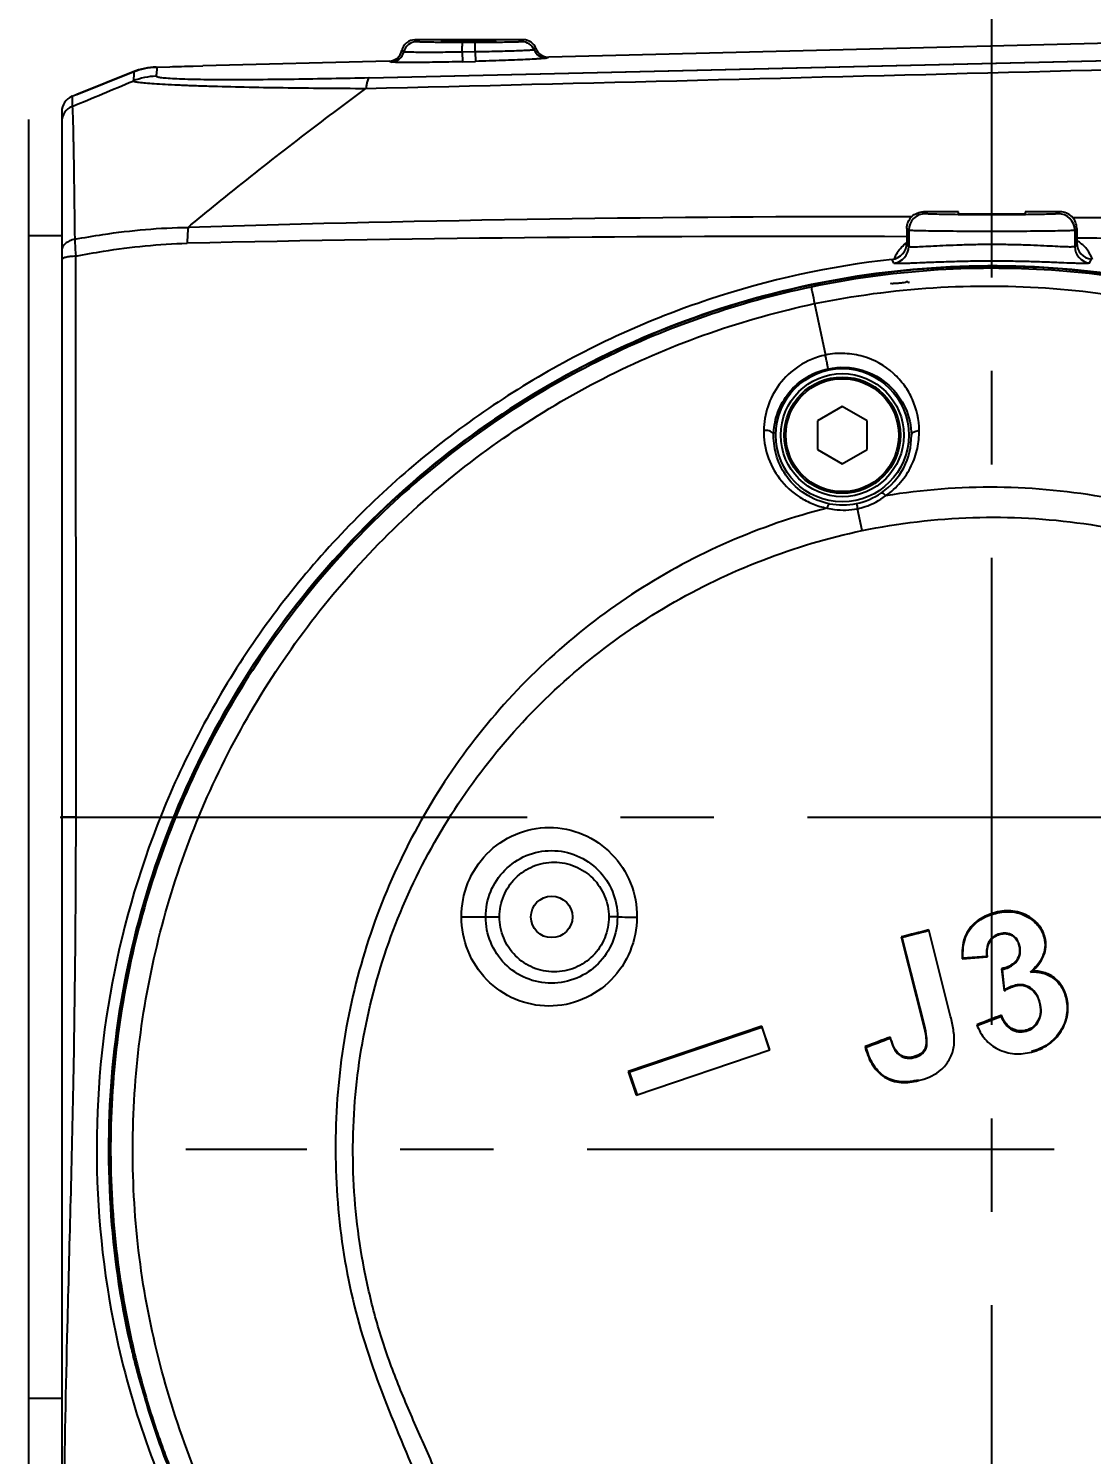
# Model space of a CAD drawing. Header units: millimetres. Extents: x 5828 to 6704, y 123 to 421.
# Drawn here: x 6600.66 to 6604.93, y 354.35 to 360.07 of the extents above; entities that cross this region are included whole.
import ezdxf

# ---------------------------------------------------------------- set-up
doc = ezdxf.new("R2010")
doc.units = ezdxf.units.MM
doc.linetypes.add('CENTER', pattern=[0.6, 0.375, -0.075, 0.075, -0.075])
for name, color, linetype in [('中心线', 7, 'Continuous'), ('外形图', 7, 'Continuous'), ('尺寸标注', 7, 'Continuous'), ('运动范围', 7, 'Continuous')]:
    doc.layers.add(name, color=color, linetype=linetype)
doc.styles.add('微软雅黑', font='msyh.ttc', dxfattribs={"height": 1.5})
doc.dimstyles.new('尺寸标注_1_15比例', dxfattribs={"dimtxt": 1.5, "dimasz": 1.25, "dimexe": 0.5, "dimexo": 0.4, "dimgap": 0.5, "dimtad": 1, "dimdec": 1, "dimlfac": 15, "dimdsep": 46, "dimtxsty": '微软雅黑', "dimcen": 0.09, "dimadec": 0, "dimazin": 0, "dimtp": 0.01, "dimtm": 0.01, "dimtfac": 1, "dimtdec": 1, "dimtofl": 0, "dimtmove": 0, "dimatfit": 3, "dimfxl": 1, "dimtolj": 1, "dimarcsym": 0})

# ---------------------------------------------------------------- blocks, each defined once
blk = doc.blocks.new('*D957')
at = {"layer": 'Defpoints', "color": 0}
for p in [(6604.5266, 374.6213), (6612.86, 316.2413), (6654.4669, 316.2413)]:
    blk.add_point(p, dxfattribs=at)
at = {"layer": '尺寸标注', "color": 0, "lineweight": -2}
for p, q in [((6604.9266, 374.6213), (6654.9669, 374.6213)), ((6654.4669, 373.3713), (6654.4669, 317.4913)), ((6613.26, 316.2413), (6654.9669, 316.2413))]:
    blk.add_line(p, q, dxfattribs=at)
at = {"layer": '尺寸标注', "color": 0}
for points in [[(6654.6753, 373.3713), (6654.2586, 373.3713), (6654.4669, 374.6213)], [(6654.2586, 317.4913), (6654.6753, 317.4913), (6654.4669, 316.2413)]]:
    blk.add_solid(points, dxfattribs=at)
at = {"layer": '尺寸标注', "color": 0, "insert": (6653.1913, 345.4313), "char_height": 1.5, "attachment_point": 5, "rotation": 90, "style": '微软雅黑'}
blk.add_mtext('\\A1;875.7', dxfattribs=at)

msp = doc.modelspace()

# ---------------------------------------------------------------- linework, layer by layer
at = {"layer": '中心线', "linetype": 'CENTER', "ltscale": 5}
for p, q in [((6604.5266, 314.0742), (6604.5266, 362.7169)), ((6579.7865, 356.908), (6610.777, 356.908)), ((6610.777, 355.5746), (6601.2921, 355.5746))]:
    msp.add_line(p, q, dxfattribs=at)
at = {"layer": '外形图'}
for p, q in [((6602.6467, 360.028), (6602.2112, 360.028)), ((6607.3242, 360.073), (6602.748, 359.9585)), ((6602.0271, 359.875), (6607.3356, 360)), ((6602.4528, 359.9793), (6602.4013, 359.9786)), ((6602.4013, 359.9786), (6602.4023, 359.9402)), ((6602.4532, 360.0172), (6602.4017, 360.0172)), ((6602.4528, 359.9793), (6602.4538, 359.9415)), ((6601.1736, 359.9187), (6601.2266, 359.92)), ((6601.3201, 359.9226), (6601.36, 359.9238)), ((6602.108, 359.9425), (6601.36, 359.9238)), ((6602.4023, 359.9402), (6602.4538, 359.9415)), ((6600.8533, 359.808), (6601.0796, 359.8994)), ((6601.0804, 359.8994), (6600.8541, 359.808)), ((6600.835, 359.8014), (6600.8512, 359.808)), ((6600.835, 359.8014), (6600.835, 359.7606)), ((6600.8512, 359.808), (6600.8541, 359.808)), ((6600.7933, 359.7396), (6600.7933, 353.7857)), ((6600.66, 359.708), (6600.66, 354.108)), ((6604.26, 359.3301), (6604.2524, 359.3378)), ((6604.3933, 359.3378), (6604.2524, 359.3378)), ((6604.3933, 359.3297), (6604.3933, 359.3378)), ((6604.66, 359.3378), (6604.66, 359.3297)), ((6604.8009, 359.3378), (6604.66, 359.3378)), ((6604.8009, 359.3378), (6604.7933, 359.3301)), ((6604.3933, 359.3297), (6604.66, 359.3297)), ((6604.8505, 359.3156), (6604.8679, 359.3155)), ((6604.8506, 359.3153), (6604.868, 359.3151)), ((6600.7933, 359.2413), (6600.66, 359.2413)), ((6604.1858, 359.2711), (6604.1858, 359.2132)), ((6604.1858, 359.2711), (6604.1934, 359.2635)), ((6604.1934, 359.2635), (6604.1934, 359.1982)), ((6604.8599, 359.2635), (6604.8676, 359.2711)), ((6604.8599, 359.2635), (6604.8599, 359.1986)), ((6604.8676, 359.2711), (6604.8676, 359.2135)), ((6600.8509, 356.908), (6600.8495, 359.1595)), ((6604.1934, 359.1982), (6604.1858, 359.2132)), ((6604.8676, 359.2135), (6604.8599, 359.1986)), ((6604.134, 359.132), (6604.1265, 359.1469)), ((6604.9193, 359.1324), (6604.9269, 359.1472)), ((6604.1261, 359.0496), (6604.1185, 359.0482)), ((6604.1261, 359.0496), (6604.1185, 359.0486)), ((6604.1933, 359.0517), (6604.1864, 359.0579)), ((6604.1933, 359.0517), (6604.1933, 359.0581)), ((6603.8153, 358.9691), (6603.8586, 358.7624)), ((6603.9266, 358.556), (6603.8273, 358.4986)), ((6604.0259, 358.4986), (6603.9266, 358.556)), ((6603.8273, 358.4986), (6603.8273, 358.384)), ((6604.0259, 358.384), (6604.0259, 358.4986)), ((6603.8273, 358.384), (6603.9266, 358.3266)), ((6603.9266, 358.3266), (6604.0259, 358.384)), ((6604.006, 358.0583), (6603.9875, 358.1463)), ((6600.8509, 356.908), (6601.2004, 356.908)), ((6602.3977, 356.508), (6602.5509, 356.508)), ((6603.0239, 356.5078), (6602.9892, 356.5077)), ((6604.163, 356.4278), (6604.2527, 356.0729)), ((6604.167, 356.4251), (6604.163, 356.4278)), ((6604.2559, 356.0731), (6604.167, 356.4251)), ((6604.3614, 356.108), (6604.2735, 356.4557)), ((6604.4082, 356.3395), (6604.5094, 356.3475)), ((6604.506, 356.3495), (6604.411, 356.342)), ((6604.5661, 356.3), (6604.5761, 356.2113)), ((6604.5783, 356.2153), (6604.5691, 356.2971)), ((6604.7744, 356.2612), (6604.7767, 356.2643)), ((6604.8234, 356.185), (6604.8268, 356.1865)), ((6603.6037, 356.0695), (6603.0669, 355.8879)), ((6603.6034, 356.0654), (6603.6036, 356.0695)), ((6603.6357, 355.9747), (6603.6036, 356.0695)), ((6604.4704, 356.0729), (6604.5636, 356.1088)), ((6603.0731, 355.886), (6603.6034, 356.0654)), ((6603.6034, 356.0654), (6603.6335, 355.9762)), ((6604.8022, 356.0506), (6604.8052, 356.0498)), ((6603.0989, 355.7932), (6603.6357, 355.9747)), ((6603.0669, 355.8879), (6603.0989, 355.7932)), ((6603.1032, 355.7968), (6603.073, 355.886)), ((6600.7933, 354.5746), (6600.66, 354.5746))]:
    msp.add_line(p, q, dxfattribs=at)
msp.add_lwpolyline([(6602.0271, 359.875), (6603.8036, 359.9169), (6605.5737, 359.9586), (6607.3356, 360)], dxfattribs=at)
for centre, radius in [((6603.9266, 358.4413), 0.267), ((6603.9266, 358.4413), 0.247), ((6603.9266, 358.4413), 0.2333), ((6603.9266, 358.4413), 0.2267), ((6602.76, 356.508), 0.0833)]:
    msp.add_circle(centre, radius, dxfattribs=at)
for centre, radius, start, end in [((6602.2112, 359.9746), 0.0533, 89.9938, 168.5465), ((6602.218, 359.967), 0.0533, 90.0212, 166.378), ((6602.2839, 360.0855), 0.0927, 218.3826, 224.6827), ((6602.6405, 359.967), 0.0533, 22.5927, 89.9886), ((6602.6467, 359.9747), 0.0533, 20.3985, 90.0156), ((6544.4471, 2688.8096), 2329.6882, 271.4159399, 271.5469664), ((6602.1066, 359.9958), 0.0533, 271.4294, 348.5417), ((6602.1143, 359.9921), 0.0533, 271.4784, 346.3796), ((6602.739, 360.008), 0.0533, 202.5887, 271.4444), ((6602.7466, 360.0118), 0.0533, 200.4003, 271.446), ((6600.6968, 381.058), 21.1446, 271.43593, 271.69237), ((6573.047, 426.7377), 72.5129, 292.532922, 292.742633), ((6600.86, 359.7396), 0.0666, 111.9911, 180.0122), ((6600.8599, 359.6988), 0.0666, 111.9575, 180.0001), ((6604.8009, 359.2712), 0.0666, 359.963, 90.0038), ((6604.0864, 268.1113), 91.2066, 89.926132, 91.750335), ((6604.26, 359.2635), 0.0667, 90.0213, 179.9787), ((6604.7932, 359.2635), 0.0667, 0.0229, 89.9787), ((6603.7126, 253.2158), 106.023, 89.744275, 91.305411), ((6604.7998, 359.1016), 0.1381, 55.3723, 60.2887), ((6604.1191, 359.2131), 0.0666, 276.3585, 0.0463), ((6604.1267, 359.1983), 0.0667, 276.3034, 359.9678), ((6604.2668, 359.0987), 0.141, 147.8163, 158.9782), ((6604.9266, 359.1986), 0.0667, 180.661, 263.7307), ((6604.9342, 359.2135), 0.0666, 179.9364, 263.6727), ((6604.7989, 359.1006), 0.1395, 36.7269, 55.3005), ((6604.7993, 359.1012), 0.1388, 19.215, 36.6369), ((6604.1188, 359.5632), 0.5137, 270.8131, 271.3153), ((6603.9277, 358.4377), 0.2762, 304.468, 0.7564), ((6603.9274, 358.438), 0.2766, 281.6458, 304.4761), ((6603.9272, 358.4384), 0.277, 259.2211, 281.6692), ((6603.2336, 373.6976), 17.191, 269.3011, 269.56208), ((6605.8677, 353.8459), 2.7137, 115.7214, 115.9231), ((6604.1353, 355.5063), 3.149, 192.9745, 193.3078), ((6604.1157, 355.5016), 3.1288, 193.3075, 193.92), ((6604.1566, 355.512), 3.171, 193.9233, 194.8826)]:
    msp.add_arc(centre, radius, start, end, dxfattribs=at)
for points, knots in [([(6602.4017, 360.0172), (6602.3785, 360.0172), (6602.3448, 360.0173), (6602.3019, 360.0177), (6602.2745, 360.018), (6602.2519, 360.0185), (6602.2364, 360.0189), (6602.2271, 360.0194), (6602.2226, 360.0196), (6602.2198, 360.02), (6602.2183, 360.0201), (6602.2179, 360.0203)], [0, 0, 0, 0, 0.378768, 0.549905, 0.700391, 0.825052, 0.918961, 0.952807, 0.977374, 0.992959, 1, 1, 1, 1]), ([(6602.3166, 360.0204), (6602.3166, 360.0206), (6602.3177, 360.0206), (6602.319, 360.0209), (6602.3218, 360.021), (6602.3253, 360.0212), (6602.3299, 360.0213), (6602.3379, 360.0216), (6602.3499, 360.0218), (6602.3663, 360.022), (6602.3851, 360.0222), (6602.4055, 360.0223), (6602.4266, 360.0223), (6602.4478, 360.0223), (6602.4682, 360.0222), (6602.487, 360.022), (6602.5034, 360.0218), (6602.5154, 360.0216), (6602.5233, 360.0213), (6602.528, 360.0212), (6602.5315, 360.021), (6602.5343, 360.0209), (6602.5356, 360.0206), (6602.5366, 360.0206), (6602.5366, 360.0204)], [0, 0, 0, 0, 0.002564, 0.009813, 0.021741, 0.038276, 0.059268, 0.084485, 0.146629, 0.22235, 0.308744, 0.402486, 0.49998, 0.597473, 0.691218, 0.777616, 0.853349, 0.915502, 0.940724, 0.96172, 0.978257, 0.990187, 0.997436, 1, 1, 1, 1]), ([(6602.5366, 360.0204), (6602.5366, 360.0202), (6602.5356, 360.0202), (6602.5343, 360.0199), (6602.5315, 360.0198), (6602.528, 360.0196), (6602.5233, 360.0195), (6602.5154, 360.0193), (6602.5034, 360.019), (6602.487, 360.0188), (6602.4682, 360.0186), (6602.4478, 360.0185), (6602.4266, 360.0185), (6602.4055, 360.0185), (6602.3851, 360.0186), (6602.3663, 360.0188), (6602.3499, 360.019), (6602.3379, 360.0193), (6602.33, 360.0195), (6602.3253, 360.0196), (6602.3218, 360.0198), (6602.319, 360.0199), (6602.3177, 360.0202), (6602.3166, 360.0202), (6602.3166, 360.0204)], [0, 0, 0, 0, 0.002564, 0.009813, 0.021741, 0.038276, 0.059268, 0.084485, 0.146629, 0.22235, 0.308744, 0.402486, 0.49998, 0.597473, 0.691218, 0.777616, 0.853349, 0.915502, 0.940724, 0.96172, 0.978257, 0.990187, 0.997436, 1, 1, 1, 1]), ([(6602.6405, 360.0203), (6602.6402, 360.0201), (6602.6387, 360.02), (6602.6358, 360.0196), (6602.6311, 360.0194), (6602.6216, 360.0189), (6602.6058, 360.0185), (6602.5826, 360.018), (6602.5547, 360.0177), (6602.511, 360.0173), (6602.4768, 360.0172), (6602.4532, 360.0172)], [0, 0, 0, 0, 0.007038, 0.022685, 0.047373, 0.081389, 0.175703, 0.300743, 0.451454, 0.622538, 1, 1, 1, 1]), ([(6602.6467, 360.028), (6602.6463, 360.0273), (6602.6444, 360.0246), (6602.6423, 360.0221), (6602.6405, 360.0203)], [0, 0, 0, 0, 0.234813, 1, 1, 1, 1]), ([(6602.1661, 359.9796), (6602.1655, 359.9802), (6602.1633, 359.9823), (6602.1608, 359.9842), (6602.1589, 359.9852)], [0, 0, 0, 0, 0.280169, 1, 1, 1, 1]), ([(6602.4013, 359.9786), (6602.3862, 359.9784), (6602.3565, 359.978), (6602.3133, 359.9776), (6602.2735, 359.9774), (6602.2385, 359.9775), (6602.2129, 359.9777), (6602.1958, 359.978), (6602.1858, 359.9782), (6602.1779, 359.9785), (6602.172, 359.9787), (6602.1685, 359.9792), (6602.1665, 359.9792), (6602.1661, 359.9796)], [0, 0, 0, 0, 0.192905, 0.37865, 0.550028, 0.700785, 0.825202, 0.876042, 0.91863, 0.952592, 0.977582, 0.993396, 1, 1, 1, 1]), ([(6602.4013, 359.9786), (6602.4013, 359.9837), (6602.4013, 359.9929), (6602.4014, 360.0036), (6602.4015, 360.0104), (6602.4015, 360.0138), (6602.4017, 360.0159), (6602.4016, 360.0169), (6602.4017, 360.0172)], [0, 0, 0, 0, 0.396232, 0.714971, 0.83433, 0.922868, 0.978544, 1, 1, 1, 1]), ([(6602.4528, 359.9793), (6602.4528, 359.9843), (6602.4528, 359.9933), (6602.4529, 360.0039), (6602.453, 360.0105), (6602.453, 360.0139), (6602.4532, 360.0159), (6602.4531, 360.0169), (6602.4532, 360.0172)], [0, 0, 0, 0, 0.396907, 0.715418, 0.834579, 0.922945, 0.978539, 1, 1, 1, 1]), ([(6602.6898, 359.9875), (6602.6894, 359.9871), (6602.6874, 359.9871), (6602.6839, 359.9865), (6602.6778, 359.9861), (6602.6698, 359.9856), (6602.6598, 359.985), (6602.6425, 359.9842), (6602.6167, 359.9832), (6602.5814, 359.9821), (6602.5413, 359.981), (6602.4979, 359.9801), (6602.468, 359.9796), (6602.4528, 359.9793)], [0, 0, 0, 0, 0.006637, 0.022523, 0.047601, 0.081658, 0.124343, 0.175282, 0.299865, 0.450686, 0.621994, 0.807514, 1, 1, 1, 1]), ([(6602.6967, 359.9932), (6602.6961, 359.9929), (6602.6936, 359.9912), (6602.6914, 359.9891), (6602.6898, 359.9875)], [0, 0, 0, 0, 0.216256, 1, 1, 1, 1]), ([(6601.1723, 359.882), (6601.1739, 359.89), (6601.1755, 359.901), (6601.1767, 359.9132), (6601.175, 359.9179), (6601.1736, 359.9187)], [0, 0, 0, 0, 0.652085, 0.870104, 1, 1, 1, 1]), ([(6602.108, 359.9425), (6602.1086, 359.9425), (6602.1115, 359.9422), (6602.114, 359.9403), (6602.1156, 359.9388)], [0, 0, 0, 0, 0.222094, 1, 1, 1, 1]), ([(6602.4023, 359.9402), (6602.3839, 359.9397), (6602.3477, 359.9388), (6602.2952, 359.9378), (6602.2467, 359.9372), (6602.204, 359.9369), (6602.1728, 359.9369), (6602.152, 359.9371), (6602.1398, 359.9373), (6602.1301, 359.9376), (6602.1227, 359.9378), (6602.1185, 359.9384), (6602.1161, 359.9383), (6602.1156, 359.9388)], [0, 0, 0, 0, 0.19272, 0.378179, 0.549584, 0.700652, 0.824795, 0.875618, 0.918415, 0.952645, 0.977775, 0.993549, 1, 1, 1, 1]), ([(6602.7404, 359.9547), (6602.7399, 359.9542), (6602.7375, 359.9542), (6602.7333, 359.9533), (6602.726, 359.9529), (6602.7163, 359.9521), (6602.704, 359.9513), (6602.6832, 359.95), (6602.6521, 359.9485), (6602.6094, 359.9466), (6602.5609, 359.9447), (6602.5083, 359.943), (6602.4722, 359.942), (6602.4538, 359.9415)], [0, 0, 0, 0, 0.006497, 0.022328, 0.047494, 0.08174, 0.124556, 0.175423, 0.299652, 0.450655, 0.62198, 0.807379, 1, 1, 1, 1]), ([(6602.7404, 359.9547), (6602.741, 359.9552), (6602.7431, 359.9571), (6602.7459, 359.9585), (6602.748, 359.9585)], [0, 0, 0, 0, 0.288646, 1, 1, 1, 1]), ([(6601.0804, 359.8994), (6601.0818, 359.8985), (6601.0837, 359.894), (6601.0829, 359.8816), (6601.0814, 359.8707), (6601.0799, 359.8627)], [0, 0, 0, 0, 0.13205, 0.349369, 1, 1, 1, 1]), ([(6601.0799, 359.8627), (6601.0807, 359.8621), (6601.0831, 359.8613), (6601.0909, 359.8593), (6601.1066, 359.8571), (6601.1324, 359.8546), (6601.1673, 359.852), (6601.2109, 359.8493), (6601.2623, 359.8468), (6601.3207, 359.8445), (6601.4093, 359.8415), (6601.5303, 359.8385), (6601.6843, 359.8357), (6601.8472, 359.8339), (6601.9581, 359.8333), (6602.0144, 359.8329)], [0, 0, 0, 0, 0.002984, 0.008163, 0.025786, 0.053599, 0.091245, 0.138139, 0.193563, 0.256409, 0.325408, 0.477893, 0.644206, 0.819468, 1, 1, 1, 1]), ([(6602.0274, 359.875), (6601.9768, 359.8739), (6601.8766, 359.8717), (6601.729, 359.8692), (6601.5878, 359.8676), (6601.4761, 359.8672), (6601.3933, 359.8676), (6601.3383, 359.8683), (6601.2897, 359.8695), (6601.2485, 359.871), (6601.216, 359.873), (6601.1929, 359.8752), (6601.1795, 359.8777), (6601.1736, 359.8798), (6601.1723, 359.8814), (6601.1723, 359.882)], [0, 0, 0, 0, 0.177209, 0.350729, 0.516904, 0.671295, 0.741915, 0.806581, 0.863869, 0.912356, 0.950686, 0.977939, 0.993762, 0.997818, 1, 1, 1, 1]), ([(6602.0271, 359.875), (6602.0255, 359.8743), (6602.0227, 359.87), (6602.0197, 359.8615), (6602.0168, 359.8485), (6602.0152, 359.8385), (6602.0144, 359.8329)], [0, 0, 0, 0, 0.11766, 0.320517, 0.615406, 1, 1, 1, 1]), ([(6601.3006, 359.2754), (6601.3617, 359.3263), (6601.5119, 359.4492), (6601.7503, 359.6346), (6601.9279, 359.7685), (6602.0144, 359.8328)], [0, 0, 0, 0, 0.263398, 0.642891, 1, 1, 1, 1]), ([(6600.835, 359.7605), (6600.8359, 359.7557), (6600.8364, 359.7404), (6600.8379, 359.7099), (6600.839, 359.6639), (6600.8403, 359.603), (6600.8415, 359.5278), (6600.8433, 359.401), (6600.8445, 359.2994), (6600.8453, 359.2274)], [0, 0, 0, 0, 0.027912, 0.085553, 0.172142, 0.286716, 0.428127, 0.595114, 1, 1, 1, 1]), ([(6604.1858, 359.2712), (6604.1858, 359.2882), (6604.2, 359.3236), (6604.2354, 359.3378), (6604.2524, 359.3378)], [0, 0, 0, 0, 0.500428, 1, 1, 1, 1]), ([(6600.8453, 359.2274), (6600.8829, 359.2345), (6601.0334, 359.2602), (6601.1861, 359.274), (6601.3006, 359.2754)], [0, 0, 0, 0, 0.250616, 1, 1, 1, 1]), ([(6601.3006, 359.2754), (6601.3, 359.2707), (6601.298, 359.2494), (6601.2973, 359.2279), (6601.2972, 359.2113)], [0, 0, 0, 0, 0.220719, 1, 1, 1, 1]), ([(6604.7933, 359.3301), (6604.7929, 359.3297), (6604.7906, 359.3297), (6604.7866, 359.3291), (6604.7799, 359.3288), (6604.7664, 359.3281), (6604.744, 359.3275), (6604.7112, 359.3268), (6604.6715, 359.3263), (6604.6092, 359.3257), (6604.5266, 359.3255), (6604.4441, 359.3257), (6604.3817, 359.3263), (6604.342, 359.3268), (6604.3093, 359.3275), (6604.2869, 359.3281), (6604.2734, 359.3288), (6604.2666, 359.3291), (6604.2627, 359.3297), (6604.2604, 359.3297), (6604.26, 359.3301)], [0, 0, 0, 0, 0.003311, 0.01123, 0.023716, 0.040689, 0.087418, 0.149631, 0.225019, 0.31074, 0.50003, 0.689313, 0.775028, 0.850408, 0.912609, 0.959325, 0.976293, 0.988775, 0.99669, 1, 1, 1, 1]), ([(6604.8679, 359.3155), (6605.0829, 359.3142), (6605.9439, 359.3062), (6606.8047, 359.2895), (6607.4505, 359.2744)], [0, 0, 0, 0, 0.249725, 1, 1, 1, 1]), ([(6600.8453, 359.2274), (6600.8382, 359.2262), (6600.8247, 359.2222), (6600.8077, 359.2113), (6600.7961, 359.1966), (6600.7933, 359.1849), (6600.7933, 359.1793)], [0, 0, 0, 0, 0.28286, 0.54448, 0.781037, 1, 1, 1, 1]), ([(6600.8453, 359.2274), (6600.8454, 359.2225), (6600.8464, 359.1999), (6600.848, 359.1773), (6600.8495, 359.1595)], [0, 0, 0, 0, 0.213412, 1, 1, 1, 1]), ([(6604.8599, 359.2635), (6604.8594, 359.263), (6604.8566, 359.2631), (6604.8516, 359.2624), (6604.8432, 359.2621), (6604.832, 359.2617), (6604.8178, 359.2613), (6604.7936, 359.2607), (6604.7574, 359.2602), (6604.7077, 359.2596), (6604.6513, 359.2592), (6604.5901, 359.259), (6604.5266, 359.2589), (6604.4631, 359.259), (6604.402, 359.2592), (6604.3456, 359.2596), (6604.2959, 359.2602), (6604.2597, 359.2607), (6604.2355, 359.2613), (6604.2213, 359.2617), (6604.2101, 359.2621), (6604.2017, 359.2624), (6604.1967, 359.2631), (6604.1939, 359.263), (6604.1934, 359.2635)], [0, 0, 0, 0, 0.003275, 0.011182, 0.023671, 0.040654, 0.061958, 0.087371, 0.1496, 0.224982, 0.310711, 0.403548, 0.500012, 0.596474, 0.68931, 0.775034, 0.850412, 0.912637, 0.938049, 0.95935, 0.976332, 0.988819, 0.996725, 1, 1, 1, 1]), ([(6604.8678, 359.2335), (6605.0839, 359.2316), (6605.6246, 359.2253), (6606.49, 359.2115), (6607.1392, 359.1969), (6607.464, 359.1893)], [0, 0, 0, 0, 0.249718, 0.624674, 1, 1, 1, 1]), ([(6600.8495, 359.1595), (6600.8421, 359.1593), (6600.8287, 359.1584), (6600.8109, 359.1551), (6600.7994, 359.1519), (6600.7933, 359.1471), (6600.7933, 359.1449)], [0, 0, 0, 0, 0.371027, 0.67862, 0.890331, 1, 1, 1, 1]), ([(6600.8495, 359.1595), (6600.8865, 359.1669), (6601.0344, 359.1935), (6601.1846, 359.2086), (6601.2972, 359.2113)], [0, 0, 0, 0, 0.250531, 1, 1, 1, 1]), ([(6604.8599, 359.1986), (6604.8596, 359.1978), (6604.8566, 359.1972), (6604.8517, 359.1966), (6604.8431, 359.1964), (6604.8263, 359.1966), (6604.7983, 359.1978), (6604.7574, 359.1999), (6604.7077, 359.2023), (6604.6513, 359.2045), (6604.5902, 359.206), (6604.5266, 359.2065), (6604.4631, 359.2059), (6604.402, 359.2043), (6604.3456, 359.2021), (6604.2959, 359.1996), (6604.255, 359.1975), (6604.2269, 359.1963), (6604.2101, 359.1961), (6604.2016, 359.1963), (6604.1967, 359.1969), (6604.1937, 359.1975), (6604.1934, 359.1982)], [0, 0, 0, 0, 0.003607, 0.011545, 0.024011, 0.040968, 0.087663, 0.149878, 0.225223, 0.310881, 0.403628, 0.499997, 0.596366, 0.689113, 0.774771, 0.850117, 0.912334, 0.959029, 0.975987, 0.988453, 0.996391, 1, 1, 1, 1]), ([(6604.1265, 359.1469), (6603.877, 359.119), (6603.3823, 359.0106), (6602.6917, 358.697), (6602.0816, 358.2459), (6601.5791, 357.6776), (6601.2059, 357.0171), (6600.9785, 356.2932), (6600.9076, 355.5381), (6600.9654, 355.0349), (6601.0202, 354.7897)], [0, 0, 0, 0, 0.125, 0.249986, 0.374977, 0.499967, 0.624958, 0.749959, 0.874946, 1, 1, 1, 1]), ([(6607.6482, 357.257), (6607.5537, 357.4335), (6607.3322, 357.7699), (6606.9221, 358.2123), (6606.4425, 358.5789), (6605.9081, 358.859), (6605.3342, 359.0456), (6604.7369, 359.1313), (6604.1337, 359.1157), (6603.5417, 358.9984), (6602.9782, 358.7828), (6602.4583, 358.4764), (6601.9984, 358.0855), (6601.612, 357.622), (6601.3076, 357.1011), (6601.0955, 356.536), (6600.9831, 355.9432), (6600.9758, 355.5406), (6600.9886, 355.3408)], [0, 0, 0, 0, 0.062514, 0.12502, 0.187516, 0.250011, 0.312508, 0.375001, 0.437502, 0.499997, 0.562496, 0.624997, 0.687489, 0.749991, 0.812487, 0.874986, 0.937481, 1, 1, 1, 1]), ([(6607.648, 357.2525), (6607.5475, 357.4387), (6607.3132, 357.7941), (6606.8729, 358.2557), (6606.3571, 358.6313), (6605.7828, 358.9091), (6605.1679, 359.0795), (6604.5325, 359.137), (6603.8971, 359.0808), (6603.2816, 358.9128), (6602.706, 358.6376), (6602.1891, 358.2636), (6601.7472, 357.8035), (6601.3941, 357.2721), (6601.142, 356.6861), (6600.9983, 356.0648), (6600.9663, 355.428), (6601.0236, 355.0065), (6601.0694, 354.8001)], [0, 0, 0, 0, 0.06252, 0.125024, 0.187531, 0.250038, 0.312543, 0.375049, 0.437556, 0.500062, 0.562568, 0.625075, 0.687582, 0.750087, 0.812583, 0.875071, 0.937542, 1, 1, 1, 1]), ([(6610.0425, 346.5507), (6610.0124, 346.7095), (6609.9535, 347.0272), (6609.8306, 347.6618), (6609.6147, 348.7721), (6609.3582, 350.0392), (6609.0942, 351.3046), (6608.8924, 352.2529), (6608.687, 353.2005), (6608.4778, 354.1472), (6608.3014, 354.9356), (6608.1575, 355.5658), (6608.067, 355.9596), (6607.9962, 356.2751), (6607.938, 356.5106), (6607.8683, 356.7429), (6607.781, 356.9694), (6607.6774, 357.1891), (6607.5194, 357.4718), (6607.2869, 357.8041), (6606.9559, 358.1609), (6606.4546, 358.5708), (6605.729, 358.9486), (6604.7702, 359.1475), (6604.117, 359.1018), (6603.8012, 359.0355)], [0, 0, 0, 0, 0.031256, 0.062512, 0.125025, 0.250051, 0.312564, 0.375077, 0.43759, 0.500102, 0.562619, 0.593865, 0.625127, 0.640778, 0.656416, 0.672034, 0.687667, 0.703323, 0.718983, 0.750258, 0.781529, 0.812804, 0.875203, 0.937597, 1, 1, 1, 1]), ([(6604.9193, 359.1324), (6604.9189, 359.1315), (6604.9154, 359.131), (6604.9098, 359.1303), (6604.8999, 359.1302), (6604.8869, 359.1303), (6604.8703, 359.1307), (6604.8421, 359.1316), (6604.7996, 359.1334), (6604.7413, 359.1358), (6604.6746, 359.1379), (6604.6021, 359.1393), (6604.5266, 359.1399), (6604.4512, 359.1393), (6604.3787, 359.1377), (6604.312, 359.1355), (6604.2537, 359.1332), (6604.2112, 359.1313), (6604.183, 359.1304), (6604.1665, 359.1299), (6604.1535, 359.1299), (6604.1436, 359.13), (6604.1379, 359.1307), (6604.1344, 359.1312), (6604.134, 359.132)], [0, 0, 0, 0, 0.003434, 0.011235, 0.023521, 0.040243, 0.061259, 0.086387, 0.14816, 0.223378, 0.30933, 0.402752, 0.500026, 0.597295, 0.69071, 0.776647, 0.851855, 0.913622, 0.938747, 0.959759, 0.976478, 0.988762, 0.996562, 1, 1, 1, 1]), ([(6603.8153, 358.9691), (6604.1285, 359.0337), (6604.7768, 359.0749), (6605.7257, 358.8676), (6606.4395, 358.4815), (6606.9291, 358.066), (6607.2504, 357.706), (6607.5189, 357.3055), (6607.7319, 356.8723), (6607.8744, 356.4118), (6607.9635, 356.0213), (6608.0335, 355.7085), (6608.0875, 355.4743), (6608.1417, 355.2402), (6608.2483, 354.7714), (6608.4083, 354.0684), (6608.6155, 353.1296), (6608.82, 352.1902), (6609.0211, 351.2501), (6609.2183, 350.3092), (6609.3784, 349.5242), (6609.504, 348.8957), (6609.5971, 348.4241), (6609.6887, 347.9522), (6609.7626, 347.5585), (6609.8236, 347.2439), (6609.8871, 346.9298), (6609.9321, 346.6936), (6609.9559, 346.5351)], [0, 0, 0, 0, 0.0624, 0.124799, 0.187198, 0.218475, 0.249745, 0.281019, 0.312289, 0.343546, 0.374813, 0.39044, 0.40607, 0.4217, 0.43733, 0.499848, 0.562367, 0.624886, 0.687404, 0.749923, 0.812442, 0.843701, 0.874961, 0.90622, 0.937478, 0.953109, 0.968743, 1, 1, 1, 1]), ([(6604.1859, 359.057), (6604.1844, 359.0555), (6604.1779, 359.0539), (6604.1664, 359.0518), (6604.1498, 359.0504), (6604.1374, 359.0498), (6604.1306, 359.0497)], [0, 0, 0, 0, 0.114904, 0.333882, 0.638788, 1, 1, 1, 1]), ([(6604.1864, 359.0579), (6604.1864, 359.0577), (6604.1862, 359.0574), (6604.186, 359.0571), (6604.1859, 359.057)], [0, 0, 0, 0, 0.457451, 1, 1, 1, 1]), ([(6603.8012, 359.0355), (6603.5134, 358.9751), (6602.9507, 358.7809), (6602.2049, 358.2929), (6601.6063, 357.632), (6601.1859, 356.8464), (6601.0107, 356.1233), (6600.9806, 355.5344), (6601.0078, 355.1662), (6601.0576, 354.8757), (6601.1072, 354.6603), (6601.1705, 354.4485), (6601.2488, 354.2417), (6601.34, 354.0404), (6601.4728, 353.7776), (6601.6404, 353.4498), (6601.8165, 353.0444), (6601.9789, 352.6336), (6602.1248, 352.2166), (6602.2994, 351.654), (6602.4826, 350.9405), (6602.6546, 350.0737), (6602.7881, 349.2002), (6602.8734, 348.4689), (6602.9304, 347.8827), (6602.9824, 347.296), (6603.0134, 346.8554), (6603.0361, 346.5618)], [0, 0, 0, 0, 0.062446, 0.124886, 0.18733, 0.249776, 0.312207, 0.343476, 0.374735, 0.390371, 0.406009, 0.421643, 0.437279, 0.452911, 0.468543, 0.499806, 0.531068, 0.56233, 0.593594, 0.624857, 0.687376, 0.749897, 0.812421, 0.874946, 0.90621, 0.937473, 1, 1, 1, 1]), ([(6603.8012, 359.0355), (6603.803, 359.0293), (6603.8071, 359.0071), (6603.8121, 358.9851), (6603.8155, 358.9692)], [0, 0, 0, 0, 0.282344, 1, 1, 1, 1]), ([(6603.109, 346.5688), (6603.0681, 347.1511), (6602.9787, 348.3154), (6602.7458, 350.052), (6602.4299, 351.4799), (6602.0727, 352.5916), (6601.7567, 353.4098), (6601.4076, 354.0528), (6601.2093, 354.6036), (6601.0788, 355.1737), (6601.0582, 355.9111), (6601.2509, 356.773), (6601.6531, 357.56), (6602.2397, 358.221), (6602.9728, 358.7139), (6603.5302, 358.9086), (6603.8153, 358.9691)], [0, 0, 0, 0, 0.125059, 0.250122, 0.375159, 0.437691, 0.500225, 0.562755, 0.594046, 0.625333, 0.687782, 0.750232, 0.812672, 0.875115, 0.937556, 1, 1, 1, 1]), ([(6603.8586, 358.7624), (6603.8211, 358.7543), (6603.7504, 358.7253), (6603.6707, 358.6497), (6603.622, 358.5583), (6603.6129, 358.4923), (6603.6113, 358.4602)], [0, 0, 0, 0, 0.274347, 0.531279, 0.770596, 1, 1, 1, 1]), ([(6604.2357, 358.4599), (6604.2344, 358.5024), (6604.2212, 358.5673), (6604.1774, 358.6419), (6604.1173, 358.709), (6604.0324, 358.7564), (6603.9357, 358.7717), (6603.8838, 358.7688), (6603.8586, 358.7624)], [0, 0, 0, 0, 0.232274, 0.349261, 0.46878, 0.721138, 0.858267, 1, 1, 1, 1]), ([(6603.87, 358.7078), (6603.8702, 358.7083), (6603.8694, 358.7102), (6603.8691, 358.7141), (6603.8676, 358.7202), (6603.8655, 358.731), (6603.8624, 358.7453), (6603.8599, 358.7569), (6603.8586, 358.7624)], [0, 0, 0, 0, 0.027543, 0.101259, 0.215782, 0.361145, 0.696492, 1, 1, 1, 1]), ([(6603.651, 358.4413), (6603.6513, 358.4692), (6603.6609, 358.5266), (6603.7026, 358.607), (6603.7733, 358.6742), (6603.8363, 358.7006), (6603.87, 358.7078)], [0, 0, 0, 0, 0.225738, 0.462788, 0.720596, 1, 1, 1, 1]), ([(6603.87, 358.7078), (6603.9147, 358.7173), (6604.0056, 358.7137), (6604.1171, 358.6502), (6604.1868, 358.5539), (6604.2034, 358.4785), (6604.2038, 358.4413)], [0, 0, 0, 0, 0.283174, 0.536437, 0.769772, 1, 1, 1, 1]), ([(6603.6113, 358.4602), (6603.6111, 358.4263), (6603.6214, 358.3569), (6603.6712, 358.2617), (6603.7398, 358.1989), (6603.8075, 358.1637), (6603.8455, 358.152), (6603.8652, 358.1488)], [0, 0, 0, 0, 0.234247, 0.474733, 0.728206, 0.86209, 1, 1, 1, 1]), ([(6603.651, 358.4413), (6603.6509, 358.4442), (6603.6467, 358.4528), (6603.6315, 358.4599), (6603.6184, 358.461), (6603.6113, 358.4603)], [0, 0, 0, 0, 0.184831, 0.552248, 1, 1, 1, 1]), ([(6603.8754, 358.1662), (6603.8409, 358.1728), (6603.7761, 358.1987), (6603.7029, 358.2671), (6603.6596, 358.3509), (6603.6505, 358.4117), (6603.651, 358.4413)], [0, 0, 0, 0, 0.275147, 0.529398, 0.768187, 1, 1, 1, 1]), ([(6604.1004, 358.1981), (6604.123, 358.2131), (6604.1626, 358.2499), (6604.206, 358.3154), (6604.2311, 358.3868), (6604.2353, 358.4359), (6604.2357, 358.4599)], [0, 0, 0, 0, 0.266425, 0.521206, 0.764817, 1, 1, 1, 1]), ([(6604.2038, 358.4413), (6604.2039, 358.4437), (6604.207, 358.4508), (6604.219, 358.4578), (6604.2297, 358.4597), (6604.2357, 358.4599)], [0, 0, 0, 0, 0.184638, 0.544969, 1, 1, 1, 1]), ([(6603.9875, 358.1463), (6603.9978, 358.1484), (6604.0381, 358.1591), (6604.0757, 358.1792), (6604.1004, 358.1981)], [0, 0, 0, 0, 0.252972, 1, 1, 1, 1]), ([(6604.084, 358.21), (6604.0859, 358.2111), (6604.0933, 358.206), (6604.0973, 358.2017), (6604.1004, 358.1982)], [0, 0, 0, 0, 0.322772, 1, 1, 1, 1]), ([(6609.1294, 345.9911), (6609.1457, 346.1399), (6609.1496, 346.4412), (6609.0868, 346.8868), (6608.9937, 347.3264), (6608.9097, 347.7677), (6608.829, 348.2095), (6608.7471, 348.651), (6608.6615, 349.0918), (6608.5445, 349.679), (6608.3969, 350.4129), (6608.2149, 351.2924), (6608.0276, 352.1709), (6607.8654, 352.9016), (6607.7327, 353.4855), (6607.6331, 353.9234), (6607.5321, 354.361), (6607.428, 354.7979), (6607.3216, 355.2341), (6607.2163, 355.6707), (6607.1297, 356.0348), (6607.0542, 356.3247), (6606.961, 356.6097), (6606.7935, 356.947), (6606.5307, 357.3135), (6606.2099, 357.6309), (6605.8404, 357.8893), (6605.4326, 358.0818), (6604.9975, 358.2012), (6604.5485, 358.2449), (6604.2482, 358.2223), (6604.1004, 358.1981)], [0, 0, 0, 0, 0.031256, 0.062496, 0.09378, 0.125044, 0.156285, 0.187525, 0.218773, 0.250027, 0.312529, 0.375029, 0.43753, 0.500029, 0.531279, 0.562528, 0.593778, 0.62503, 0.656282, 0.687523, 0.718778, 0.734417, 0.750036, 0.781307, 0.812577, 0.843804, 0.875037, 0.906259, 0.937493, 0.968743, 1, 1, 1, 1]), ([(6603.8652, 358.1488), (6603.5966, 358.0797), (6603.078, 357.8537), (6602.4494, 357.289), (6602.098, 356.6768), (6601.9399, 356.1426), (6601.8857, 355.7269), (6601.8951, 355.3082), (6601.9687, 354.8952), (6602.1126, 354.5024), (6602.251, 354.1839), (6602.3537, 353.9255), (6602.4513, 353.6652), (6602.5728, 353.3395), (6602.7093, 352.9454), (6602.8828, 352.417), (6603.0814, 351.7505), (6603.2888, 350.9423), (6603.4654, 350.1266), (6603.6105, 349.3048), (6603.7043, 348.6157), (6603.764, 348.0627), (6603.8006, 347.6472), (6603.8286, 347.231), (6603.8475, 346.884), (6603.8574, 346.6061), (6603.8612, 346.3281), (6603.8659, 346.1191), (6603.8815, 345.981)], [0, 0, 0, 0, 0.062364, 0.124688, 0.187007, 0.218281, 0.249556, 0.280868, 0.312144, 0.343406, 0.374663, 0.390288, 0.405921, 0.437185, 0.468449, 0.499714, 0.562248, 0.624787, 0.687328, 0.74987, 0.81241, 0.84368, 0.874947, 0.906212, 0.937468, 0.953101, 0.968747, 1, 1, 1, 1]), ([(6603.8754, 358.1662), (6603.8732, 358.1665), (6603.8686, 358.1588), (6603.8666, 358.1533), (6603.8652, 358.1488)], [0, 0, 0, 0, 0.321849, 1, 1, 1, 1]), ([(6603.8652, 358.1488), (6603.8751, 358.1464), (6603.9153, 358.1388), (6603.9573, 358.14), (6603.9875, 358.1463)], [0, 0, 0, 0, 0.247305, 1, 1, 1, 1]), ([(6603.9833, 358.1671), (6603.9833, 358.1665), (6603.985, 358.1596), (6603.9862, 358.1527), (6603.9875, 358.1463)], [0, 0, 0, 0, 0.076112, 1, 1, 1, 1]), ([(6604.006, 358.0583), (6604.1519, 358.0884), (6604.4497, 358.1235), (6604.8981, 358.099), (6605.3358, 357.9987), (6605.7493, 357.8239), (6606.1259, 357.5799), (6606.4553, 357.2745), (6606.7235, 356.9143), (6606.8934, 356.5801), (6606.9873, 356.2967), (6607.0431, 356.0799), (6607.0945, 355.8621), (6607.1628, 355.5717), (6607.2503, 355.2092), (6607.3539, 354.7738), (6607.4541, 354.3376), (6607.5861, 353.7556), (6607.751, 353.0281), (6607.9439, 352.154), (6608.1314, 351.2787), (6608.3154, 350.4027), (6608.494, 349.5255), (6608.6389, 348.7938), (6608.7502, 348.2075), (6608.8327, 347.7676), (6608.9021, 347.4011), (6608.9548, 347.1074), (6609.0096, 346.8143), (6609.0786, 346.447), (6609.0732, 346.1465), (6609.0586, 345.9982)], [0, 0, 0, 0, 0.031236, 0.062463, 0.093672, 0.124869, 0.156062, 0.187263, 0.218479, 0.24971, 0.26534, 0.280974, 0.296604, 0.312236, 0.343499, 0.374762, 0.406025, 0.437289, 0.499818, 0.562347, 0.624876, 0.687406, 0.749935, 0.812465, 0.843729, 0.874993, 0.906257, 0.92189, 0.937521, 0.968776, 1, 1, 1, 1]), ([(6603.9657, 345.9882), (6603.9594, 346.0574), (6603.9541, 346.1964), (6603.9538, 346.4743), (6603.9473, 346.8217), (6603.9291, 347.2383), (6603.9037, 347.6545), (6603.8696, 348.0702), (6603.8125, 348.6233), (6603.721, 349.3126), (6603.5776, 350.1346), (6603.4018, 350.9503), (6603.1935, 351.7583), (6602.9926, 352.4239), (6602.8154, 352.951), (6602.6984, 353.2782), (6602.5998, 353.5381), (6602.5232, 353.7319), (6602.4453, 353.9253), (6602.3663, 354.1181), (6602.284, 354.3096), (6602.1987, 354.4997), (6602.118, 354.692), (6602.0526, 354.8902), (6602.0049, 355.0935), (6601.9637, 355.3687), (6601.9512, 355.8557), (6602.11, 356.5439), (6602.5567, 357.2608), (6603.2078, 357.7981), (6603.735, 358.0012), (6604.006, 358.0583)], [0, 0, 0, 0, 0.015639, 0.031276, 0.062552, 0.093834, 0.125119, 0.156407, 0.187697, 0.25028, 0.312867, 0.375455, 0.43804, 0.500617, 0.531903, 0.563187, 0.578827, 0.594465, 0.610104, 0.62574, 0.641375, 0.65701, 0.672644, 0.688285, 0.703931, 0.719579, 0.750849, 0.813137, 0.87539, 0.937667, 1, 1, 1, 1]), ([(6600.8509, 356.908), (6600.8434, 356.908), (6600.8325, 356.908), (6600.8188, 356.9081), (6600.8103, 356.9081), (6600.8034, 356.9082), (6600.7986, 356.9083), (6600.7959, 356.9084), (6600.7945, 356.9083), (6600.7939, 356.9085), (6600.7933, 356.9084), (6600.7933, 356.9085)], [0, 0, 0, 0, 0.392335, 0.565149, 0.714697, 0.836324, 0.926239, 0.958242, 0.981295, 0.995253, 1, 1, 1, 1]), ([(6600.8076, 353.7836), (6600.8046, 353.9008), (6600.8026, 354.26), (6600.8177, 354.9405), (6600.8443, 355.8644), (6600.8504, 356.547), (6600.8509, 356.908)], [0, 0, 0, 0, 0.11258, 0.344742, 0.653452, 1, 1, 1, 1]), ([(6602.3977, 356.508), (6602.3976, 356.5543), (6602.4156, 356.648), (6602.4933, 356.7673), (6602.6109, 356.8478), (6602.7505, 356.8761), (6602.8901, 356.8475), (6603.0075, 356.7668), (6603.085, 356.6472), (6603.1025, 356.5534), (6603.1022, 356.507)], [0, 0, 0, 0, 0.125237, 0.250277, 0.375141, 0.499913, 0.624727, 0.749679, 0.874767, 1, 1, 1, 1]), ([(6602.4952, 356.508), (6602.4952, 356.5425), (6602.5088, 356.6123), (6602.5674, 356.7008), (6602.6554, 356.7602), (6602.7596, 356.7811), (6602.8637, 356.7601), (6602.9518, 356.7006), (6603.0103, 356.6121), (6603.0239, 356.5423), (6603.0239, 356.5078)], [0, 0, 0, 0, 0.125066, 0.250057, 0.375017, 0.49996, 0.624922, 0.74992, 0.874933, 1, 1, 1, 1]), ([(6602.5509, 356.508), (6602.5509, 356.5365), (6602.5622, 356.5943), (6602.6107, 356.6674), (6602.6837, 356.7165), (6602.7699, 356.7336), (6602.8561, 356.7161), (6602.9289, 356.667), (6602.9776, 356.594), (6602.9891, 356.5363), (6602.9892, 356.5077)], [0, 0, 0, 0, 0.125026, 0.250009, 0.374993, 0.499977, 0.624968, 0.749968, 0.87497, 1, 1, 1, 1]), ([(6604.6781, 356.5077), (6604.6583, 356.5202), (6604.6122, 356.5368), (6604.5641, 356.5316), (6604.5413, 356.5258)], [0, 0, 0, 0, 0.499447, 1, 1, 1, 1]), ([(6604.5418, 356.5222), (6604.5642, 356.5279), (6604.6114, 356.5331), (6604.6566, 356.5168), (6604.6761, 356.5045)], [0, 0, 0, 0, 0.500622, 1, 1, 1, 1]), ([(6603.1022, 356.507), (6603.1018, 356.4608), (6603.0832, 356.3676), (6603.0052, 356.2491), (6602.888, 356.169), (6602.7489, 356.1407), (6602.61, 356.1693), (6602.4931, 356.2497), (6602.4158, 356.3685), (6602.3977, 356.4618), (6602.3977, 356.508)], [0, 0, 0, 0, 0.125277, 0.250435, 0.37542, 0.500199, 0.624891, 0.749703, 0.874743, 1, 1, 1, 1]), ([(6603.0239, 356.5078), (6603.0238, 356.4733), (6603.01, 356.4036), (6602.9512, 356.3153), (6602.8633, 356.2559), (6602.7592, 356.2349), (6602.6551, 356.2558), (6602.5672, 356.3153), (6602.5088, 356.4037), (6602.4952, 356.4735), (6602.4952, 356.508)], [0, 0, 0, 0, 0.12507, 0.250094, 0.375097, 0.500053, 0.62498, 0.749931, 0.874927, 1, 1, 1, 1]), ([(6602.9892, 356.5077), (6602.9893, 356.4791), (6602.978, 356.4212), (6602.9294, 356.3479), (6602.8564, 356.2987), (6602.77, 356.2814), (6602.6837, 356.2988), (6602.6108, 356.3482), (6602.5622, 356.4215), (6602.5509, 356.4794), (6602.5509, 356.508)], [0, 0, 0, 0, 0.125021, 0.250007, 0.374998, 0.499983, 0.624967, 0.749962, 0.874966, 1, 1, 1, 1]), ([(6604.6761, 356.5045), (6604.6905, 356.4953), (6604.717, 356.4728), (6604.7324, 356.4411), (6604.7366, 356.4246)], [0, 0, 0, 0, 0.500511, 1, 1, 1, 1]), ([(6604.7399, 356.4261), (6604.7357, 356.4429), (6604.72, 356.4753), (6604.6929, 356.4984), (6604.6781, 356.5077)], [0, 0, 0, 0, 0.499554, 1, 1, 1, 1]), ([(6604.5592, 356.4406), (6604.5504, 356.4384), (6604.5333, 356.4307), (6604.521, 356.4166), (6604.5163, 356.4088)], [0, 0, 0, 0, 0.500011, 1, 1, 1, 1]), ([(6604.5189, 356.408), (6604.5234, 356.4155), (6604.5353, 356.429), (6604.5517, 356.4363), (6604.5602, 356.4385)], [0, 0, 0, 0, 0.499994, 1, 1, 1, 1]), ([(6604.6092, 356.4346), (6604.6019, 356.439), (6604.585, 356.4446), (6604.5675, 356.4427), (6604.5592, 356.4406)], [0, 0, 0, 0, 0.499492, 1, 1, 1, 1]), ([(6604.5602, 356.4385), (6604.5681, 356.4405), (6604.5848, 356.4424), (6604.601, 356.437), (6604.6081, 356.4328)], [0, 0, 0, 0, 0.500551, 1, 1, 1, 1]), ([(6604.6081, 356.4328), (6604.6152, 356.4286), (6604.6276, 356.4167), (6604.6338, 356.401), (6604.6358, 356.393)], [0, 0, 0, 0, 0.499403, 1, 1, 1, 1]), ([(6604.6383, 356.393), (6604.6362, 356.4014), (6604.6297, 356.4178), (6604.6166, 356.4302), (6604.6092, 356.4346)], [0, 0, 0, 0, 0.500675, 1, 1, 1, 1]), ([(6604.7366, 356.4246), (6604.7398, 356.412), (6604.7423, 356.3854), (6604.7281, 356.3341), (6604.7011, 356.3036), (6604.6814, 356.2865)], [0, 0, 0, 0, 0.250472, 0.500878, 1, 1, 1, 1]), ([(6604.69, 356.2907), (6604.7085, 356.3077), (6604.7335, 356.3383), (6604.7457, 356.3882), (6604.743, 356.4138), (6604.7399, 356.4261)], [0, 0, 0, 0, 0.498621, 0.749116, 1, 1, 1, 1]), ([(6604.5094, 356.3475), (6604.5073, 356.3628), (6604.5075, 356.3846), (6604.5162, 356.4036), (6604.5189, 356.408)], [0, 0, 0, 0, 0.748522, 1, 1, 1, 1]), ([(6604.6358, 356.393), (6604.6383, 356.3833), (6604.6402, 356.3626), (6604.6323, 356.3431), (6604.6266, 356.3349)], [0, 0, 0, 0, 0.500479, 1, 1, 1, 1]), ([(6604.6287, 356.3325), (6604.6346, 356.3411), (6604.6429, 356.3613), (6604.6409, 356.3828), (6604.6383, 356.393)], [0, 0, 0, 0, 0.499524, 1, 1, 1, 1]), ([(6604.6266, 356.3349), (6604.6232, 356.33), (6604.6069, 356.3124), (6604.5833, 356.3039), (6604.5661, 356.3)], [0, 0, 0, 0, 0.25151, 1, 1, 1, 1]), ([(6604.5691, 356.2971), (6604.5861, 356.3012), (6604.6093, 356.3101), (6604.6254, 356.3276), (6604.6287, 356.3325)], [0, 0, 0, 0, 0.748632, 1, 1, 1, 1]), ([(6604.6814, 356.2865), (6604.6977, 356.2879), (6604.7312, 356.286), (6604.7614, 356.2711), (6604.7744, 356.2612)], [0, 0, 0, 0, 0.500325, 1, 1, 1, 1]), ([(6604.7767, 356.2643), (6604.7645, 356.2736), (6604.7365, 356.288), (6604.7054, 356.2913), (6604.69, 356.2907)], [0, 0, 0, 0, 0.49982, 1, 1, 1, 1]), ([(6604.7744, 356.2612), (6604.7866, 356.2519), (6604.8079, 356.2289), (6604.8196, 356.1999), (6604.8234, 356.185)], [0, 0, 0, 0, 0.499757, 1, 1, 1, 1]), ([(6604.8268, 356.1865), (6604.823, 356.2017), (6604.811, 356.2313), (6604.7892, 356.2548), (6604.7767, 356.2643)], [0, 0, 0, 0, 0.500237, 1, 1, 1, 1]), ([(6604.6816, 356.2229), (6604.6729, 356.2286), (6604.6532, 356.2372), (6604.6316, 356.236), (6604.6215, 356.2335)], [0, 0, 0, 0, 0.500156, 1, 1, 1, 1]), ([(6604.6225, 356.2314), (6604.6322, 356.2338), (6604.653, 356.2349), (6604.672, 356.2267), (6604.6804, 356.2212)], [0, 0, 0, 0, 0.499861, 1, 1, 1, 1]), ([(6604.6804, 356.2212), (6604.6901, 356.2148), (6604.7066, 356.1972), (6604.7149, 356.175), (6604.7177, 356.1637)], [0, 0, 0, 0, 0.49923, 1, 1, 1, 1]), ([(6604.7201, 356.1637), (6604.7172, 356.1754), (6604.7086, 356.1982), (6604.6916, 356.2163), (6604.6816, 356.2229)], [0, 0, 0, 0, 0.500882, 1, 1, 1, 1]), ([(6604.8234, 356.185), (6604.829, 356.1626), (6604.8324, 356.1147), (6604.8145, 356.0703), (6604.8022, 356.0506)], [0, 0, 0, 0, 0.499971, 1, 1, 1, 1]), ([(6604.8052, 356.0498), (6604.8177, 356.0698), (6604.8359, 356.115), (6604.8326, 356.1637), (6604.8268, 356.1865)], [0, 0, 0, 0, 0.500041, 1, 1, 1, 1]), ([(6604.7177, 356.1637), (6604.7207, 356.1518), (6604.7243, 356.127), (6604.7179, 356.1022), (6604.7121, 356.0913)], [0, 0, 0, 0, 0.500851, 1, 1, 1, 1]), ([(6604.7143, 356.0893), (6604.7202, 356.1004), (6604.7268, 356.1259), (6604.7233, 356.1514), (6604.7201, 356.1637)], [0, 0, 0, 0, 0.499042, 1, 1, 1, 1]), ([(6604.2527, 356.0729), (6604.2565, 356.0579), (6604.2614, 356.035), (6604.2639, 356.0041), (6604.2623, 355.9882), (6604.2594, 355.981)], [0, 0, 0, 0, 0.499232, 0.750149, 1, 1, 1, 1]), ([(6604.2626, 355.9794), (6604.2655, 355.9867), (6604.2673, 356.0029), (6604.2649, 356.0344), (6604.2598, 356.0577), (6604.2559, 356.0731)], [0, 0, 0, 0, 0.249418, 0.499625, 1, 1, 1, 1]), ([(6604.3758, 356), (6604.3771, 356.0182), (6604.3736, 356.0548), (6604.3659, 356.0903), (6604.3614, 356.108)], [0, 0, 0, 0, 0.499785, 1, 1, 1, 1]), ([(6604.4666, 356.0751), (6604.4744, 356.0545), (6604.4961, 356.0148), (6604.5322, 355.987), (6604.5519, 355.977)], [0, 0, 0, 0, 0.500265, 1, 1, 1, 1]), ([(6604.5636, 356.1088), (6604.5698, 356.0933), (6604.5819, 356.0731), (6604.6001, 356.0598), (6604.605, 356.057)], [0, 0, 0, 0, 0.748607, 1, 1, 1, 1]), ([(6604.6066, 356.0602), (6604.6017, 356.063), (6604.5833, 356.0766), (6604.5714, 356.0974), (6604.5654, 356.1133)], [0, 0, 0, 0, 0.25151, 1, 1, 1, 1]), ([(6604.7121, 356.0913), (6604.7071, 356.082), (6604.6938, 356.0647), (6604.6739, 356.0554), (6604.6636, 356.0528)], [0, 0, 0, 0, 0.500162, 1, 1, 1, 1]), ([(6604.6641, 356.0493), (6604.6747, 356.052), (6604.6953, 356.0616), (6604.7091, 356.0796), (6604.7143, 356.0893)], [0, 0, 0, 0, 0.499827, 1, 1, 1, 1]), ([(6604.1183, 356.0213), (6604.1216, 356.0103), (6604.1291, 355.9886), (6604.1403, 355.9677), (6604.1486, 355.9597)], [0, 0, 0, 0, 0.500645, 1, 1, 1, 1]), ([(6604.15, 355.9623), (6604.1415, 355.9704), (6604.1303, 355.9921), (6604.1228, 356.0143), (6604.1195, 356.0257)], [0, 0, 0, 0, 0.499348, 1, 1, 1, 1]), ([(6604.605, 356.057), (6604.6138, 356.052), (6604.6335, 356.045), (6604.6543, 356.0468), (6604.6641, 356.0493)], [0, 0, 0, 0, 0.499887, 1, 1, 1, 1]), ([(6604.6636, 356.0528), (6604.6542, 356.0504), (6604.6341, 356.0486), (6604.6151, 356.0554), (6604.6066, 356.0602)], [0, 0, 0, 0, 0.500124, 1, 1, 1, 1]), ([(6604.8022, 356.0506), (6604.7894, 356.0299), (6604.7552, 355.993), (6604.7091, 355.9738), (6604.6855, 355.9678)], [0, 0, 0, 0, 0.499649, 1, 1, 1, 1]), ([(6604.6865, 355.9657), (6604.7105, 355.9717), (6604.7573, 355.9913), (6604.7922, 356.0288), (6604.8052, 356.0498)], [0, 0, 0, 0, 0.500346, 1, 1, 1, 1]), ([(6604.018, 355.9873), (6604.024, 355.9633), (6604.0407, 355.9162), (6604.0751, 355.8777), (6604.096, 355.8646)], [0, 0, 0, 0, 0.501202, 1, 1, 1, 1]), ([(6604.0983, 355.8667), (6604.0781, 355.8793), (6604.0448, 355.9164), (6604.0283, 355.9618), (6604.0223, 355.985)], [0, 0, 0, 0, 0.498528, 1, 1, 1, 1]), ([(6604.1486, 355.9597), (6604.157, 355.9516), (6604.178, 355.9388), (6604.2024, 355.9405), (6604.2137, 355.9434)], [0, 0, 0, 0, 0.499364, 1, 1, 1, 1]), ([(6604.2124, 355.9467), (6604.2016, 355.944), (6604.1782, 355.9423), (6604.158, 355.9545), (6604.15, 355.9623)], [0, 0, 0, 0, 0.500587, 1, 1, 1, 1]), ([(6604.2594, 355.981), (6604.2558, 355.9718), (6604.2414, 355.9558), (6604.2221, 355.9492), (6604.2124, 355.9467)], [0, 0, 0, 0, 0.497841, 1, 1, 1, 1]), ([(6604.2137, 355.9434), (6604.2238, 355.9459), (6604.2439, 355.9529), (6604.2587, 355.9698), (6604.2626, 355.9794)], [0, 0, 0, 0, 0.502535, 1, 1, 1, 1]), ([(6604.3369, 355.9081), (6604.3481, 355.9208), (6604.3669, 355.9496), (6604.3746, 355.9832), (6604.3758, 356)], [0, 0, 0, 0, 0.500102, 1, 1, 1, 1]), ([(6604.5519, 355.977), (6604.5723, 355.9667), (6604.6179, 355.9544), (6604.6643, 355.96), (6604.6865, 355.9657)], [0, 0, 0, 0, 0.499532, 1, 1, 1, 1]), ([(6604.2326, 355.8509), (6604.2617, 355.8583), (6604.3005, 355.8733), (6604.3303, 355.9005), (6604.3369, 355.9081)], [0, 0, 0, 0, 0.748915, 1, 1, 1, 1]), ([(6604.096, 355.8646), (6604.1158, 355.8523), (6604.1628, 355.8385), (6604.2099, 355.8452), (6604.2326, 355.8509)], [0, 0, 0, 0, 0.498803, 1, 1, 1, 1]), ([(6604.2324, 355.8533), (6604.2101, 355.8476), (6604.1639, 355.841), (6604.1177, 355.8546), (6604.0983, 355.8667)], [0, 0, 0, 0, 0.501275, 1, 1, 1, 1]), ([(6601.0202, 354.7897), (6601.0537, 354.6398), (6601.1422, 354.3441), (6601.267, 354.0625), (6601.3348, 353.9245)], [0, 0, 0, 0, 0.499913, 1, 1, 1, 1]), ([(6601.0694, 354.8001), (6601.089, 354.7117), (6601.1344, 354.536), (6601.2249, 354.2793), (6601.3366, 354.0313), (6601.4599, 353.7891), (6601.5825, 353.5465), (6601.6973, 353.3001), (6601.8046, 353.0503), (6601.906, 352.7982), (6602.0022, 352.5439), (6602.1218, 352.2018), (6602.2564, 351.7692), (6602.3975, 351.2441), (6602.5194, 350.7143), (6602.6238, 350.1807), (6602.7139, 349.6446), (6602.7906, 349.1064), (6602.8552, 348.5667), (6602.9093, 348.0258), (6602.9512, 347.5747), (6602.9801, 347.2135), (6602.9997, 346.9424), (6603.0205, 346.6714), (6603.0345, 346.4908), (6603.0406, 346.4004)], [0, 0, 0, 0, 0.031254, 0.062506, 0.093754, 0.125006, 0.156254, 0.187505, 0.218755, 0.250006, 0.281256, 0.312507, 0.375006, 0.437505, 0.500005, 0.562506, 0.625006, 0.687506, 0.750005, 0.812504, 0.875003, 0.906252, 0.937501, 0.968751, 1, 1, 1, 1])]:
    msp.add_open_spline(points, degree=3, knots=knots, dxfattribs=at)
for points in [[(6601.1728, 359.9187), (6601.1411, 359.9179), (6601.109, 359.9112), (6601.0796, 359.8994)], [(6601.0804, 359.8994), (6601.1099, 359.9113), (6601.1419, 359.9179), (6601.1736, 359.9187)], [(6601.1723, 359.882), (6601.1409, 359.8811), (6601.1091, 359.8745), (6601.0799, 359.8627)], [(6604.1475, 359.1738), (6604.1572, 359.1892), (6604.1701, 359.203), (6604.1849, 359.2135)], [(6604.4636, 356.4878), (6604.4439, 356.4719), (6604.4271, 356.4504), (6604.4184, 356.4266)], [(6604.4212, 356.4249), (6604.4297, 356.4482), (6604.446, 356.4692), (6604.4653, 356.4849)], [(6604.5413, 356.5258), (6604.5133, 356.5187), (6604.486, 356.506), (6604.4636, 356.4878)], [(6604.4653, 356.4849), (6604.4874, 356.5027), (6604.5143, 356.5153), (6604.5418, 356.5222)], [(6604.2735, 356.4557), (6604.2367, 356.4464), (6604.1998, 356.4371), (6604.163, 356.4278)], [(6604.2717, 356.4515), (6604.2368, 356.4427), (6604.2019, 356.4339), (6604.167, 356.4251)], [(6604.4184, 356.4266), (6604.4084, 356.3991), (6604.4068, 356.3687), (6604.4082, 356.3395)], [(6604.411, 356.342), (6604.41, 356.3698), (6604.4117, 356.3987), (6604.4212, 356.4249)], [(6604.5163, 356.4088), (6604.5059, 356.3917), (6604.5036, 356.3694), (6604.506, 356.3495)], [(6604.5761, 356.2113), (6604.5907, 356.2196), (6604.6062, 356.2272), (6604.6225, 356.2314)], [(6604.6215, 356.2335), (6604.6064, 356.2297), (6604.592, 356.2229), (6604.5783, 356.2153)], [(6604.5654, 356.1133), (6604.5325, 356.1006), (6604.4995, 356.0879), (6604.4666, 356.0752)], [(6604.1195, 356.0257), (6604.0856, 356.0129), (6604.0518, 356.0001), (6604.018, 355.9873)], [(6604.0223, 355.985), (6604.0543, 355.9971), (6604.0863, 356.0092), (6604.1183, 356.0213)], [(6600.9886, 355.3408), (6601.0002, 355.1588), (6601.0258, 354.977), (6601.0668, 354.7993)], [(6601.092, 354.6975), (6601.1491, 354.4825), (6601.2286, 354.2731), (6601.3193, 354.0699)]]:
    msp.add_open_spline(points, degree=3, dxfattribs=at)
at = {"layer": '运动范围', "color": 0}
msp.add_arc((6604.5266, 338.2413), 36.38, 340.0007, 210, dxfattribs=at)

# ---------------------------------------------------------------- dimensions: what is measured, and where the dimension line sits
at = {"layer": '尺寸标注'}
dim = msp.add_linear_dim(base=(6654.4669, 316.2413), p1=(6604.5266, 374.6213), p2=(6612.86, 316.2413), angle=90, dimstyle='尺寸标注_1_15比例', dxfattribs=at)
dim.commit()
dim.dimension.update_dxf_attribs({"geometry": '*D957', "text_midpoint": (6653.1913, 345.4313)})

doc.saveas('drawing.dxf')
